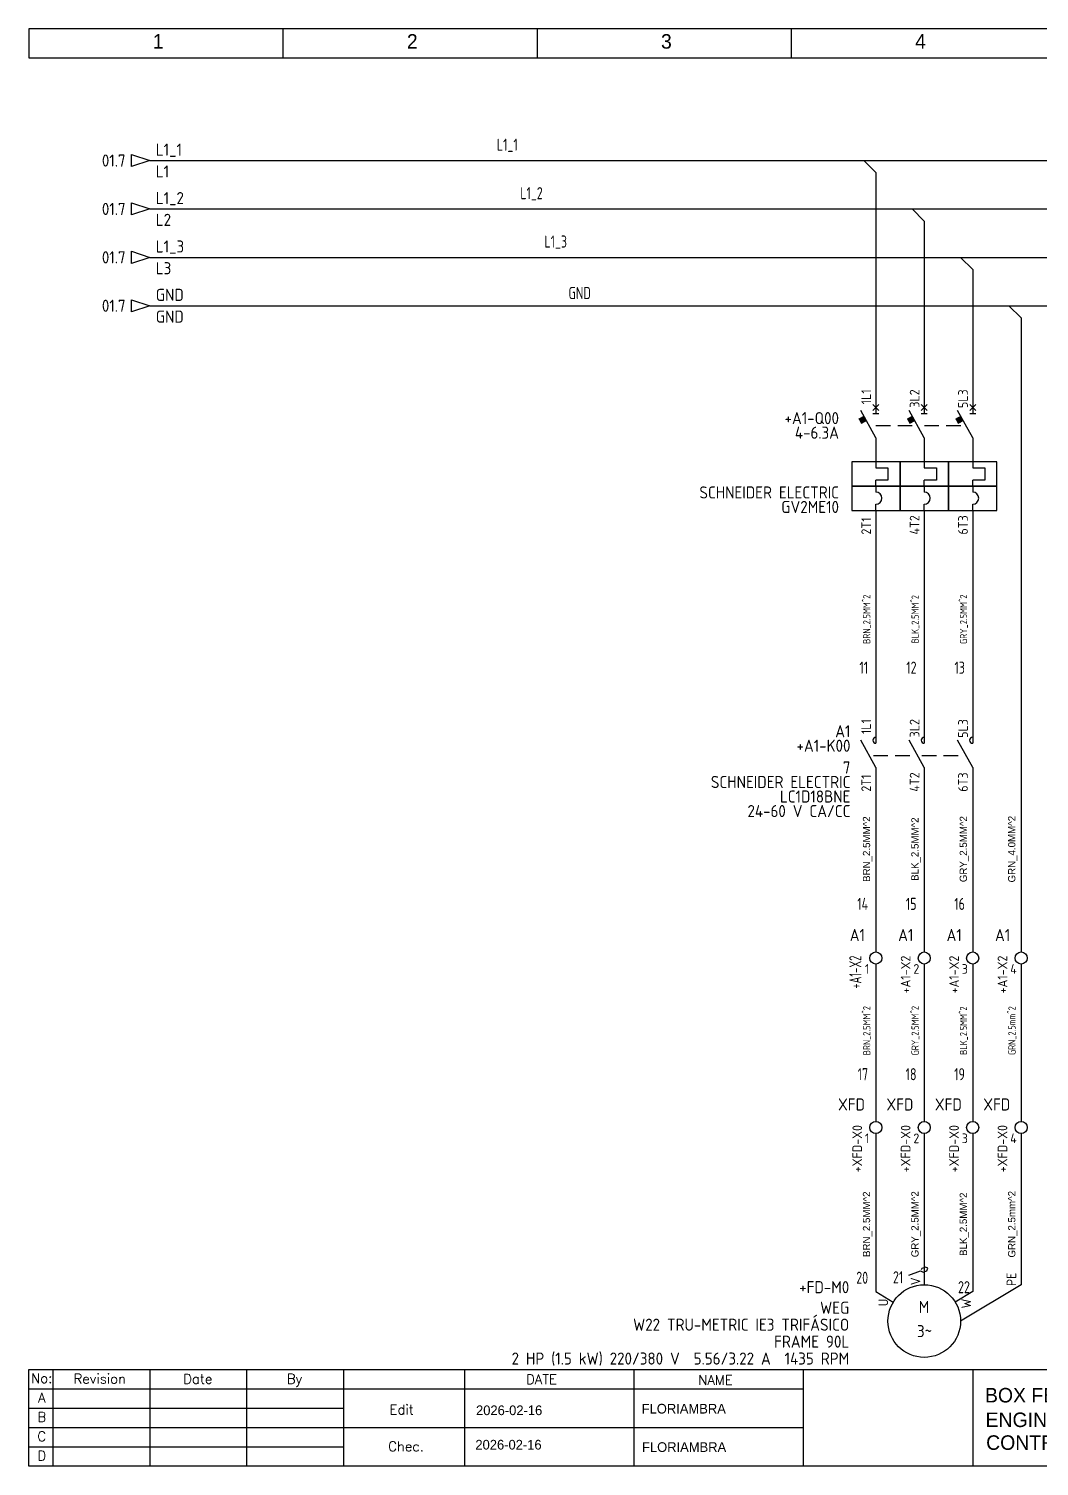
# Model space of a CAD drawing. Extents: x 0 to 420, y 0 to 297.
# Drawn here: x 0 to 208.8, y 0 to 297 of the extents above; entities that cross this region are included whole.
import ezdxf
from ezdxf.enums import TextEntityAlignment as Align

# ---------------------------------------------------------------- set-up
doc = ezdxf.new("R2010")
doc.units = 0
doc.header["$LTSCALE"] = 6
doc.linetypes.add('DASHED', pattern=[0.75, 0.5, -0.25])
for name, color, linetype in [('025', 1, 'Continuous'), ('05', 6, 'Continuous'), ('BLK_2.5mm^2', 7, 'Continuous'), ('BLK_4.0mm^2', 7, 'Continuous'), ('BRN_2.5mm^2', 32, 'Continuous'), ('BRN_4.0mm^2', 42, 'Continuous'), ('DESC', 1, 'Continuous'), ('DESCCHILD', 20, 'Continuous'), ('GRN_2.5mm^2', 3, 'Continuous'), ('GRN_4.0mm^2', 3, 'Continuous'), ('GRY_2.5mm^2', 9, 'Continuous'), ('GRY_4.0mm^2', 9, 'Continuous'), ('LINK', 9, 'DASHED'), ('LOC', 8, 'Continuous'), ('MISC', 2, 'Continuous'), ('SYMS', 7, 'Continuous'), ('TAGS', 51, 'Continuous'), ('TERMS', 4, 'Continuous'), ('WIRENO', 70, 'Continuous'), ('WIREREF_DEST', 61, 'Continuous'), ('XREF', 7, 'Continuous'), ('XREFCHILD', 134, 'Continuous')]:
    doc.layers.add(name, color=color, linetype=linetype)
doc.styles.add('WD', font='romans.shx')
doc.styles.add('WD_IEC', font='ISOCP2.shx', dxfattribs={"width": 0.9, "height": 4})

# ---------------------------------------------------------------- blocks, each defined once
blk = doc.blocks.new('IEC_tblock_a3_floriambra')
at = {"layer": '05'}
for p, q in [((-840, 0), (-840, 20)), ((-840, 0), (-840, 20)), ((-840, 20), (-420, 20)), ((-835, 20), (-835, 0)), ((-815, 20), (-815, 0)), ((-795, 20), (-795, 0)), ((-775, 20), (-775, 0)), ((-750, 20), (-750, 0)), ((-715, 20), (-715, 0)), ((-680, 20), (-680, 0)), ((-645, 20), (-645, 0)), ((-545, 20), (-545, 0)), ((-420, 20), (-445, 20)), ((-445, 20), (-445, 0)), ((-445, 20), (-445, 15)), ((-420, 20), (-420, 0)), ((-840, 16), (-775, 16)), ((-775, 16), (-680, 16)), ((-445, 15), (-420, 15)), ((-840, 12), (-775, 12)), ((-545, 10), (-445, 10)), ((-495, 10), (-495, 0)), ((-445, 10), (-420, 10)), ((-840, 8), (-775, 8)), ((-775, 8), (-680, 8)), ((-840, 4), (-775, 4)), ((-445, 5), (-420, 5)), ((-420, 5), (-432.5, 5)), ((-432.5, 5), (-432.5, 0)), ((-420, 0), (-840, 0))]:
    blk.add_line(p, q, dxfattribs=at)
at = {"flags": 4}
for tag, p, height in [('SCALA', (-432.21, 16.54), 1.5), ('DESCRIPT_PROYECT', (-642.46, 13.18), 3), ('CODIGO_PROYECT', (-542.84, 14.13), 2), ('FECHA_CREA', (-747.6, 10.56), 2), ('AUTHOR', (-713.38, 10.89), 2), ('INSTALACION', (-441.74, 11.01), 2), ('DESCRIPCION_1', (-642.34, 8.1), 3), ('DESCRIPCION_2', (-642.22, 3.39), 3), ('LOCALIZACION', (-441.61, 6.6), 2), ('FECHA_EDIT', (-747.73, 3.45), 2), ('REVISADO', (-713.31, 2.96), 2), ('ARCHIVO', (-542.76, 1.55), 2), ('COMENTARIO', (-492.87, 1.14), 2), ('PAG', (-429.4, 1.2), 2)]:
    blk.add_attdef(tag, p, '', height=height, dxfattribs=at)
at = {"layer": '025', "style": 'WD'}
for s, p in [('No:', (-837.31, 17.19)), ('Revision', (-825.33, 17.07)), ('Date', (-805.08, 17.05)), ('By', (-785.09, 17.06)), ('NAME', (-698.14, 16.82)), ('SCALE', (-439.33, 16.45)), ('A', (-837.31, 13.19)), ('B', (-837.31, 9.19)), ('C', (-837.31, 5.19)), ('D', (-837.31, 1.19))]:
    blk.add_text(s, height=2, dxfattribs=at).set_placement(p, align=Align.CENTER)
for s, p in [('DATE', (-737.24, 16.98)), ('Edit', (-765.46, 10.72)), ('Chec.', (-765.74, 3.12)), ('SHEETS', (-444.15, 1.23))]:
    blk.add_text(s, height=2, dxfattribs=at).set_placement(p)
blk = doc.blocks.new('VMO14')
blk.add_line((20, 7.5), (7.5, 0))
blk.add_circle((0, 0), 7.5)
at = {"style": 'WD_IEC'}
for tag, p in [('INST', (-15.5, 12.75)), ('LOC', (-15.5, 9.25)), ('TAG1', (-15.5, 5.75)), ('DESC1', (-15.5, 1.5)), ('DESC2', (-15.5, -2)), ('DESC3', (-15.5, -5.5)), ('RATING1', (-15.5, -9)), ('RATING2', (-15.5, -12.5)), ('RATING3', (-15.5, -16))]:
    blk.add_attdef(tag, text='', height=2.5, dxfattribs=at).set_placement(p, align=Align.RIGHT)
blk.add_attdef('TERM02', (-0.81, 7.4), '', height=2, rotation=90, dxfattribs=at)
for tag, p in [('TERM04', (19, 10)), ('TERM01', (-7.47, 4.61)), ('TERM03', (9.66, 4.61))]:
    blk.add_attdef(tag, text='', height=2, rotation=90, dxfattribs=at).set_placement(p, align=Align.RIGHT)
at = {"style": 'WD_IEC', "flags": 1}
for tag, p, height in [('MFG', (22.75, 9), 1.5), ('X2TERM02', (0, 7.5), 0.32), ('X2TERM04', (20, 7.5), 0.32), ('CAT', (22.75, 6.5), 1.5), ('X0TERM01', (-6.4, 3.9), 0.32), ('X0TERM03', (6.4, 3.9), 0.32), ('X4LINK', (-7.5, 0), 0.32), ('X1LINK', (7.5, 0), 0.32), ('ASSYCODE', (1, -9), 1), ('FAMILY', (1, -10.5), 1), ('CATDESC', (1, -12), 1)]:
    blk.add_attdef(tag, p, '', height=height, dxfattribs=at)
at = {"style": 'WD_IEC'}
for tag, p in [('M', (-0.06, 1.67)), ('3~', (0.05, -3.33))]:
    blk.add_attdef(tag, text='', height=2.5, dxfattribs=at).set_placement(p, align=Align.CENTER)
at = {"lineweight": 15, "style": 'WD_IEC'}
blk.add_attdef('XREF', text='', height=2.5, dxfattribs=at).set_placement((-15.5, -19.5), align=Align.RIGHT)
blk = doc.blocks.new('HT0_418')
for p, q in [((-2.5, 0), (2.5, 0)), ((0, -2.5), (-2.5, 0))]:
    blk.add_line(p, q)
at = {"style": 'WD_IEC', "flags": 1}
for tag, p in [('X4TERM01', (-2.5, 0)), ('X1TERM01', (2.5, 0)), ('WDWSEQ', (-2.63, -0.91)), ('X8TERM01', (0, -2.5))]:
    blk.add_attdef(tag, p, '', height=0.4, dxfattribs=at)
blk = doc.blocks.new('VCB11Q134')
for p, q in [((0, 7.5), (0, 2.5)), ((0, -2.5), (-3.12, 3.12)), ((-0.62, 3.12), (0.63, 4.37)), ((0.63, 3.12), (-0.62, 4.37)), ((-0.62, 2.5), (0.63, 2.5)), ((0, -2.5), (0, -8.75)), ((0, -7.5), (0, -8.75)), ((0, -8.75), (2.5, -8.75)), ((2.5, -8.75), (2.5, -11.25)), ((0, -12.5), (0, -11.25)), ((2.5, -11.25), (0, -11.25)), ((0, -12.5), (0, -13.75)), ((0, -17.5), (0, -16.25)), ((0, -17.5), (0, -22.5))]:
    blk.add_line(p, q)
for points in [[(-5, -7.5), (-5, -12.5), (5, -12.5), (5, -7.5)], [(-5, -12.5), (-5, -17.5), (5, -17.5), (5, -12.5)]]:
    blk.add_lwpolyline(points, close=True)
blk.add_arc((0, -15), 1.25, 270, 90)
blk.add_solid([(-2.52, 2.03), (-3.61, 1.43), (-1.91, 0.94), (-3.01, 0.33)])
at = {"style": 'WD_IEC'}
for tag, p in [('INST', (-7.62, 6.3)), ('LOC', (-7.62, 3.3)), ('TAG1', (-7.62, 0.3)), ('RATING1', (-7.62, -2.7)), ('DESC1', (-7.62, -15.05)), ('DESC2', (-7.62, -18.05)), ('DESC3', (-7.62, -21.05))]:
    blk.add_attdef(tag, text='', height=2.5, dxfattribs=at).set_placement(p, align=Align.RIGHT)
blk.add_attdef('TERM01', text='', height=2, rotation=90, dxfattribs=at).set_placement((-1, 7.5), align=Align.RIGHT)
at = {"style": 'WD_IEC', "flags": 1}
for tag, p, height in [('X2TERM01', (0, 7.5), 0.32), ('X4LINK', (-2.15, 0), 0.32), ('X1LINK', (0.02, 0), 0.32), ('ASSYCODE', (0.69, -18.77), 1), ('FAMILY', (0.69, -20.27), 1), ('CATDESC', (0.69, -21.77), 1), ('X8TERM02', (0, -22.5), 0.32)]:
    blk.add_attdef(tag, p, '', height=height, dxfattribs=at)
at = {"style": 'WD_IEC', "flags": 9}
for tag, p in [('MFG', (7.81, 5.44)), ('CAT', (7.81, 2.94))]:
    blk.add_attdef(tag, text='', height=1.5, dxfattribs=at).set_placement(p, align=Align.RIGHT)
at = {"lineweight": 15, "style": 'WD_IEC'}
for tag, p in [('XREF', (-7.62, -12.05)), ('WDTAGALT', (-7.62, -24.05))]:
    blk.add_attdef(tag, text='', height=2.5, dxfattribs=at).set_placement(p, align=Align.RIGHT)
at = {"style": 'WD_IEC'}
blk.add_attdef('TERM02', (-1, -22.5), '', height=2, rotation=90, dxfattribs=at)
blk = doc.blocks.new('VCB21Q134')
for p, q in [((0, 7.5), (0, 2.5)), ((0, -2.5), (-3.12, 3.12)), ((-0.62, 3.12), (0.63, 4.37)), ((0.63, 3.12), (-0.62, 4.37)), ((-0.62, 2.5), (0.63, 2.5)), ((0, -2.5), (0, -8.75)), ((0, -7.5), (0, -8.75)), ((0, -8.75), (2.5, -8.75)), ((2.5, -8.75), (2.5, -11.25)), ((0, -12.5), (0, -11.25)), ((2.5, -11.25), (0, -11.25)), ((0, -12.5), (0, -13.75)), ((0, -17.5), (0, -16.25)), ((0, -17.5), (0, -22.5))]:
    blk.add_line(p, q)
for points in [[(-5, -7.5), (-5, -12.5), (5, -12.5), (5, -7.5)], [(-5, -12.5), (-5, -17.5), (5, -17.5), (5, -12.5)]]:
    blk.add_lwpolyline(points, close=True)
blk.add_arc((0, -15), 1.25, 270, 90)
blk.add_solid([(-2.52, 2.03), (-3.61, 1.43), (-1.91, 0.94), (-3.01, 0.33)])
at = {"style": 'WD_IEC'}
for tag, p in [('INST', (-7.62, 6.3)), ('LOC', (-7.62, 3.3)), ('TAG2', (-7.62, 0.3)), ('DESC1', (-7.62, -15.05)), ('DESC2', (-7.62, -18.05)), ('DESC3', (-7.62, -21.05))]:
    blk.add_attdef(tag, text='', height=2.5, dxfattribs=at).set_placement(p, align=Align.RIGHT)
blk.add_attdef('TERM01', text='', height=2, rotation=90, dxfattribs=at).set_placement((-1, 7.5), align=Align.RIGHT)
at = {"style": 'WD_IEC', "flags": 1}
for tag, p, height in [('X2TERM01', (0, 7.5), 0.32), ('X4LINK', (-2.15, 0), 0.32), ('X1LINK', (0.02, 0), 0.32), ('CONTACT', (-5.49, -7.21), 1), ('ASSYCODE', (0.69, -18.77), 1), ('FAMILY', (0.69, -20.27), 1), ('CATDESC', (0.69, -21.77), 1), ('X8TERM02', (0, -22.5), 0.32)]:
    blk.add_attdef(tag, p, '', height=height, dxfattribs=at)
blk.add_attdef('RATING1', text='', height=2.5, dxfattribs=at).set_placement((-7.62, -2.7), align=Align.RIGHT)
at = {"lineweight": 15, "style": 'WD_IEC'}
for tag, p in [('XREF', (-7.62, -12.05)), ('WDTAGALT', (-7.62, -24.05))]:
    blk.add_attdef(tag, text='', height=2.5, dxfattribs=at).set_placement(p, align=Align.RIGHT)
at = {"style": 'WD_IEC'}
blk.add_attdef('TERM02', (-1, -22.5), '', height=2, rotation=90, dxfattribs=at)
blk = doc.blocks.new('VMS21P')
for p, q in [((0, 7.5), (0, 2.5)), ((0, -2.5), (-3.12, 3.12)), ((0, -2.5), (0, -7.5))]:
    blk.add_line(p, q)
blk.add_arc((0, 3.12), 0.625, 90, 270)
at = {"style": 'WD_IEC'}
for tag, p in [('INST', (-5.25, 6.75)), ('LOC', (-5.25, 3.75)), ('TAG2', (-5.25, 0.75)), ('XREF', (-5.25, -3.75)), ('DESC1', (-5.25, -6.75)), ('DESC2', (-5.25, -9.75)), ('DESC3', (-5.25, -12.75))]:
    blk.add_attdef(tag, text='', height=2.5, dxfattribs=at).set_placement(p, align=Align.RIGHT)
blk.add_attdef('TERM01', text='', height=2, rotation=90, dxfattribs=at).set_placement((-1, 7.5), align=Align.RIGHT)
at = {"style": 'WD_IEC', "flags": 1}
for tag, p, height in [('X2TERM01', (0, 7.5), 0.32), ('X4LINK', (-2.91, 0), 0.32), ('X1LINK', (-0.5, 0), 0.32), ('CONTACT', (4, -3.5), 1), ('FAMILY', (4, -5), 1), ('X8TERM02', (0, -7.5), 0.32)]:
    blk.add_attdef(tag, p, '', height=height, dxfattribs=at)
at = {"style": 'WD_IEC'}
blk.add_attdef('TERM02', (-1, -7.5), '', height=2, rotation=90, dxfattribs=at)
blk = doc.blocks.new('VT1002')
blk.add_circle((0, 0), 1.25)
at = {"style": 'WD_IEC'}
for tag, p in [('INST', (-2.25, 6.5)), ('LOC', (-2.25, 3.5)), ('DESC1', (-2.25, -6.25)), ('DESC2', (-2.25, -9.25)), ('DESC3', (-2.25, -12.25))]:
    blk.add_attdef(tag, text='', height=2.5, dxfattribs=at).set_placement(p, align=Align.RIGHT)
at = {"style": 'WD_IEC', "flags": 1}
for tag, p, height in [('ASSYCODE', (2.75, 10.75), 1), ('CATDESC', (2.75, 9.25), 1), ('MFG', (2.75, 7.25), 1.5), ('CAT', (2.75, 4.75), 1.5), ('X4PIN01', (-1.25, 1), 0.25), ('X4TERM01', (-1.25, 0), 0.25), ('X4TERMDESC01', (-1.25, 0.5), 0.4), ('STRIPSEQ', (0, 0), 0.025), ('X2PIN01', (0, 2.25), 0.25), ('X2TERM01', (0, 1.25), 0.25), ('X8PIN01', (0, -0.25), 0.25), ('X2TERMDESC01', (0, 1.75), 0.4), ('X1PIN01', (1.25, 1), 0.25), ('X1TERM01', (1.25, 0), 0.25), ('X1TERMDESC01', (1.25, 0.5), 0.4), ('LINKTERM', (0, -0.04), 0.025), ('X8TERM01', (0, -1.25), 0.25), ('X8TERMDESC01', (0, -0.75), 0.4)]:
    blk.add_attdef(tag, p, '', height=height, dxfattribs=at)
at = {"style": 'WD_IEC', "flags": 8}
for tag, height, p in [('TAGSTRIP', 2.5, (-2.25, 0.5)), ('TERM01', 2, (-2.25, -3.25))]:
    blk.add_attdef(tag, text='', height=height, dxfattribs=at).set_placement(p, align=Align.RIGHT)
blk = doc.blocks.new('WD_WNV')
at = {"linetype": 'Continuous', "style": 'WD_IEC', "width": 0.8}
blk.add_attdef('WIRENO', text='', height=2.5, dxfattribs=at).set_placement((-1.6, 0), align=Align.MIDDLE_RIGHT)
at = {"style": 'WD_IEC', "flags": 1}
for tag, p in [('W08USER', (-1, 0.375)), ('W04USER', (-1, 0.875)), ('W05USER', (-1, 0.75)), ('W09USER', (-1, 0.25)), ('W03USER', (-1, 1)), ('W06USER', (-1, 0.625)), ('W07USER', (-1, 0.5)), ('W02USER', (-1, 1.125)), ('W01USER', (-1, 1.25)), ('W10USER', (-1, 0.125))]:
    blk.add_attdef(tag, text='', height=0.08, dxfattribs=at).set_placement(p, align=Align.CENTER)
blk = doc.blocks.new('HA1D3')
blk.add_lwpolyline([(0, 0), (-3.75, -1.25), (-3.75, 1.25)], close=True)
at = {"style": 'WD_IEC'}
for tag, p, height, flags in [('WIRENO', (1.25, 1), 2.5, 8), ('X1TERM01', (0, 0), 0.32, 1)]:
    blk.add_attdef(tag, p, '', height=height, dxfattribs=dict(at, flags=flags))
blk.add_attdef('XREF', text='', height=2.5, dxfattribs=at).set_placement((-5, 0), align=Align.MIDDLE_RIGHT)
at = {"style": 'WD_IEC', "flags": 1}
blk.add_attdef('SIGCODE', text='', height=1, dxfattribs=at).set_placement((-2.5, 1.8), align=Align.RIGHT)
at = {"style": 'WD_IEC'}
blk.add_attdef('DESC1', text='', height=2.5, dxfattribs=at).set_placement((1.25, -1), align=Align.TOP_LEFT)
blk = doc.blocks.new('WD_WNH')
at = {"linetype": 'Continuous', "style": 'WD_IEC', "width": 0.8}
blk.add_attdef('WIRENO', text='', height=2.5, dxfattribs=at).set_placement((0, 0.75), align=Align.CENTER)
at = {"style": 'WD_IEC', "flags": 1}
for tag, p in [('W08USER', (0, 0.375)), ('W04USER', (0, 0.875)), ('W05USER', (0, 0.75)), ('W09USER', (0, 0.25)), ('W03USER', (0, 1)), ('W06USER', (0, 0.625)), ('W07USER', (0, 0.5)), ('W02USER', (0, 1.125)), ('W01USER', (0, 1.25)), ('W10USER', (0, 0.125))]:
    blk.add_attdef(tag, text='', height=0.08, dxfattribs=at).set_placement(p, align=Align.CENTER)

msp = doc.modelspace()

# ---------------------------------------------------------------- linework, layer by layer
at = {"layer": '05'}
for p, q in [((0, 297), (0, 291)), ((420, 297), (0, 297)), ((52.5, 297), (52.5, 291)), ((105, 297), (105, 291)), ((157.5, 297), (157.5, 291)), ((0, 291), (420, 291))]:
    msp.add_line(p, q, dxfattribs=at)
at = {"layer": 'BLK_2.5mm^2'}
for p, q in [((185, 192.5), (185, 154.37)), ((185, 139.37), (185, 106.25)), ((195, 103.75), (195, 71.25)), ((195, 68.75), (195, 36.1)), ((195, 36.1), (191.4, 33.9))]:
    msp.add_line(p, q, dxfattribs=at)
at = {"layer": 'BLK_4.0mm^2'}
for p, q in [((25, 259.77), (182.5, 259.77)), ((187.5, 259.77), (395, 259.77)), ((185, 257.27), (185, 222.5))]:
    msp.add_line(p, q, dxfattribs=at)
at = {"layer": 'BRN_2.5mm^2'}
for p, q in [((175, 139.37), (175, 106.25)), ((175, 103.75), (175, 71.25)), ((175, 68.75), (175, 36.1)), ((175, 36.1), (178.6, 33.9))]:
    msp.add_line(p, q, dxfattribs=at)
at = {"layer": 'BRN_4.0mm^2'}
for p, q in [((25, 269.77), (172.5, 269.77)), ((177.5, 269.77), (395, 269.77)), ((175, 267.27), (175, 222.5)), ((175, 192.5), (175, 154.37))]:
    msp.add_line(p, q, dxfattribs=at)
at = {"layer": 'GRN_2.5mm^2'}
for p, q in [((205, 103.75), (205, 71.25)), ((205, 68.75), (205, 37.5))]:
    msp.add_line(p, q, dxfattribs=at)
at = {"layer": 'GRN_4.0mm^2'}
for p, q in [((25, 239.77), (202.5, 239.77)), ((207.5, 239.77), (395, 239.77)), ((205, 237.27), (205, 106.25))]:
    msp.add_line(p, q, dxfattribs=at)
at = {"layer": 'GRY_2.5mm^2'}
for p, q in [((195, 192.5), (195, 154.37)), ((195, 139.37), (195, 106.25)), ((185, 103.75), (185, 71.25)), ((185, 68.75), (185, 37.5))]:
    msp.add_line(p, q, dxfattribs=at)
at = {"layer": 'GRY_4.0mm^2'}
for p, q in [((25, 249.77), (192.5, 249.77)), ((197.5, 249.77), (395, 249.77)), ((195, 247.27), (195, 222.5))]:
    msp.add_line(p, q, dxfattribs=at)
at = {"layer": 'LINK'}
for points in [[(175.02, 215), (182.85, 215)], [(185.02, 215), (192.85, 215)], [(174.5, 146.87), (182.09, 146.87)], [(184.5, 146.87), (192.09, 146.87)]]:
    msp.add_lwpolyline(points, dxfattribs=at)
at = {"layer": 'WIRENO'}
msp.add_lwpolyline([(181.84, 39.47), (184.25, 40.35), (184.76, 40.12), (185.51, 40.39), (185.75, 40.9), (185.24, 41.13), (184.49, 40.86), (184.37, 40.61)], dxfattribs=at)

# ---------------------------------------------------------------- block references
ref = msp.add_blockref('IEC_tblock_a3_floriambra', (840, 0))
ref.add_attrib('FECHA_EDIT', '2026-02-16', (92.27, 3.45), dxfattribs={"height": 2})
ref.add_attrib('FECHA_CREA', '2026-02-16', (92.4, 10.56), dxfattribs={"height": 2})
ref.add_attrib('REVISADO', 'FLORIAMBRA', (126.69, 2.96), dxfattribs={"height": 2})
ref.add_attrib('AUTHOR', 'FLORIAMBRA', (126.62, 10.89), dxfattribs={"height": 2})
ref.add_attrib('DESCRIPCION_2', 'CONTROL CONNECTION', (197.78, 3.39), dxfattribs={"height": 3})
ref.add_attrib('DESCRIPCION_1', 'ENGINE CONNECTION', (197.66, 8.1), dxfattribs={"height": 3})
ref.add_attrib('DESCRIPT_PROYECT', 'BOX FEEDER', (197.54, 13.18), dxfattribs={"height": 3})
ref.add_attrib('CODIGO_PROYECT', 'FA001', (297.16, 14.13), dxfattribs={"height": 2})
ref.add_attrib('ARCHIVO', '02-BOX FEEDER', (297.24, 1.55), dxfattribs={"height": 2})
ref.add_attrib('COMENTARIO', '----', (347.13, 1.14), dxfattribs={"height": 2})
ref.add_attrib('PAG', '02', (410.6, 1.2), dxfattribs={"height": 2})
ref.add_attrib('SCALA', '1:1', (407.79, 16.54), dxfattribs={"height": 1.5})
at = {"layer": 'BLK_4.0mm^2'}
msp.add_blockref('HT0_418', (185, 259.77), dxfattribs=at)
at = {"layer": 'BRN_4.0mm^2'}
msp.add_blockref('HT0_418', (175, 269.77), dxfattribs=at)
at = {"layer": 'GRN_4.0mm^2'}
msp.add_blockref('HT0_418', (205, 239.77), dxfattribs=at)
at = {"layer": 'GRY_4.0mm^2'}
msp.add_blockref('HT0_418', (195, 249.77), dxfattribs=at)
at = {"layer": 'SYMS'}
ref = msp.add_blockref('HA1D3', (25, 269.77), dxfattribs=at)
ref.add_attrib('XREF', '01.7', dxfattribs={"layer": 'XREF', "height": 2.5, "style": 'WD_IEC'}).set_placement((20, 269.77), align=Align.MIDDLE_RIGHT)
ref.add_attrib('DESC1', 'L1', dxfattribs={"layer": 'DESC', "height": 2.5, "style": 'WD_IEC'}).set_placement((26.25, 268.77), align=Align.TOP_LEFT)
ref.add_attrib('WIRENO', 'L1_1', (26.25, 270.77), dxfattribs={"layer": 'WIREREF_DEST', "height": 2.5, "style": 'WD_IEC', "flags": 8})
ref = msp.add_blockref('HA1D3', (25, 259.77), dxfattribs=at)
ref.add_attrib('XREF', '01.7', dxfattribs={"layer": 'XREF', "height": 2.5, "style": 'WD_IEC'}).set_placement((20, 259.77), align=Align.MIDDLE_RIGHT)
ref.add_attrib('DESC1', 'L2', dxfattribs={"layer": 'DESC', "height": 2.5, "style": 'WD_IEC'}).set_placement((26.25, 258.77), align=Align.TOP_LEFT)
ref.add_attrib('WIRENO', 'L1_2', (26.25, 260.77), dxfattribs={"layer": 'WIREREF_DEST', "height": 2.5, "style": 'WD_IEC', "flags": 8})
ref = msp.add_blockref('HA1D3', (25, 249.77), dxfattribs=at)
ref.add_attrib('XREF', '01.7', dxfattribs={"layer": 'XREF', "height": 2.5, "style": 'WD_IEC'}).set_placement((20, 249.77), align=Align.MIDDLE_RIGHT)
ref.add_attrib('DESC1', 'L3', dxfattribs={"layer": 'DESC', "height": 2.5, "style": 'WD_IEC'}).set_placement((26.25, 248.77), align=Align.TOP_LEFT)
ref.add_attrib('WIRENO', 'L1_3', (26.25, 250.77), dxfattribs={"layer": 'WIREREF_DEST', "height": 2.5, "style": 'WD_IEC', "flags": 8})
ref = msp.add_blockref('HA1D3', (25, 239.77), dxfattribs=at)
ref.add_attrib('XREF', '01.7', dxfattribs={"layer": 'XREF', "height": 2.5, "style": 'WD_IEC'}).set_placement((20, 239.77), align=Align.MIDDLE_RIGHT)
ref.add_attrib('DESC1', 'GND', dxfattribs={"layer": 'DESC', "height": 2.5, "style": 'WD_IEC'}).set_placement((26.25, 238.77), align=Align.TOP_LEFT)
ref.add_attrib('WIRENO', 'GND', (26.25, 240.77), dxfattribs={"layer": 'WIREREF_DEST', "height": 2.5, "style": 'WD_IEC', "flags": 8})
ref = msp.add_blockref('VCB11Q134', (175, 215), dxfattribs=at)
ref.add_attrib('RATING1', '4-6.3A', dxfattribs={"layer": 'MISC', "height": 2.5, "style": 'WD_IEC'}).set_placement((167.38, 212.3), align=Align.RIGHT)
ref.add_attrib('TAG1', '+A1-Q00', dxfattribs={"layer": 'TAGS', "height": 2.5, "style": 'WD_IEC'}).set_placement((167.38, 215.3), align=Align.RIGHT)
ref.add_attrib('DESC1', 'SCHNEIDER ELECTRIC', dxfattribs={"layer": 'DESC', "height": 2.5, "style": 'WD_IEC'}).set_placement((167.38, 199.95), align=Align.RIGHT)
ref.add_attrib('DESC2', 'GV2ME10', dxfattribs={"layer": 'DESC', "height": 2.5, "style": 'WD_IEC'}).set_placement((167.38, 196.95), align=Align.RIGHT)
ref.add_attrib('TERM01', '1L1', dxfattribs={"layer": 'TERMS', "height": 2, "rotation": 90, "style": 'WD_IEC'}).set_placement((174, 222.5), align=Align.RIGHT)
ref.add_attrib('TERM02', '2T1', (174, 192.5), dxfattribs={"layer": 'TERMS', "height": 2, "rotation": 90, "style": 'WD_IEC'})
ref = msp.add_blockref('VCB21Q134', (185, 215), dxfattribs=at)
ref.add_attrib('TERM01', '3L2', dxfattribs={"layer": 'TERMS', "height": 2, "rotation": 90, "style": 'WD_IEC'}).set_placement((184, 222.5), align=Align.RIGHT)
ref.add_attrib('TERM02', '4T2', (184, 192.5), dxfattribs={"layer": 'TERMS', "height": 2, "rotation": 90, "style": 'WD_IEC'})
ref = msp.add_blockref('VCB21Q134', (195, 215), dxfattribs=at)
ref.add_attrib('TERM01', '5L3', dxfattribs={"layer": 'TERMS', "height": 2, "rotation": 90, "style": 'WD_IEC'}).set_placement((194, 222.5), align=Align.RIGHT)
ref.add_attrib('TERM02', '6T3', (194, 192.5), dxfattribs={"layer": 'TERMS', "height": 2, "rotation": 90, "style": 'WD_IEC'})
ref = msp.add_blockref('VMS21P', (175, 146.87), dxfattribs=at)
ref.add_attrib('TERM02', '2T1', (174, 139.37), dxfattribs={"layer": 'TERMS', "height": 2, "rotation": 90, "style": 'WD_IEC'})
ref.add_attrib('TERM01', '1L1', dxfattribs={"layer": 'TERMS', "height": 2, "rotation": 90, "style": 'WD_IEC'}).set_placement((174, 154.37), align=Align.RIGHT)
ref.add_attrib('XREF', '7', dxfattribs={"layer": 'XREFCHILD', "height": 2.5, "style": 'WD_IEC'}).set_placement((169.75, 143.12), align=Align.RIGHT)
ref.add_attrib('DESC3', ' 24-60 V CA/CC', dxfattribs={"layer": 'DESCCHILD', "height": 2.5, "style": 'WD_IEC'}).set_placement((169.75, 134.12), align=Align.RIGHT)
ref.add_attrib('DESC2', 'LC1D18BNE', dxfattribs={"layer": 'DESCCHILD', "height": 2.5, "style": 'WD_IEC'}).set_placement((169.75, 137.12), align=Align.RIGHT)
ref.add_attrib('DESC1', 'SCHNEIDER ELECTRIC', dxfattribs={"layer": 'DESCCHILD', "height": 2.5, "style": 'WD_IEC'}).set_placement((169.75, 140.12), align=Align.RIGHT)
ref.add_attrib('LOC', 'A1', dxfattribs={"layer": 'LOC', "height": 2.5, "style": 'WD_IEC'}).set_placement((169.75, 150.62), align=Align.RIGHT)
ref.add_attrib('TAG2', '+A1-K00', dxfattribs={"layer": 'TAGS', "height": 2.5, "style": 'WD_IEC'}).set_placement((169.75, 147.62), align=Align.RIGHT)
ref = msp.add_blockref('VMS21P', (185, 146.87), dxfattribs=at)
ref.add_attrib('TERM02', '4T2', (184, 139.37), dxfattribs={"layer": 'TERMS', "height": 2, "rotation": 90, "style": 'WD_IEC'})
ref.add_attrib('TERM01', '3L2', dxfattribs={"layer": 'TERMS', "height": 2, "rotation": 90, "style": 'WD_IEC'}).set_placement((184, 154.37), align=Align.RIGHT)
ref = msp.add_blockref('VMS21P', (195, 146.87), dxfattribs=at)
ref.add_attrib('TERM02', '6T3', (194, 139.37), dxfattribs={"layer": 'TERMS', "height": 2, "rotation": 90, "style": 'WD_IEC'})
ref.add_attrib('TERM01', '5L3', dxfattribs={"layer": 'TERMS', "height": 2, "rotation": 90, "style": 'WD_IEC'}).set_placement((194, 154.37), align=Align.RIGHT)
ref = msp.add_blockref('VT1002', (175, 105), dxfattribs=at)
ref.add_attrib('TERM01', '1', (172.75, 101.75), dxfattribs={"layer": 'TERMS', "height": 2, "style": 'WD_IEC', "flags": 8})
ref.add_attrib('LOC', 'A1', dxfattribs={"layer": 'LOC', "height": 2.5, "style": 'WD_IEC'}).set_placement((172.75, 108.5), align=Align.RIGHT)
ref.add_attrib('TAGSTRIP', '+A1-X2', dxfattribs={"layer": 'TAGS', "height": 2.5, "rotation": 90, "style": 'WD_IEC', "width": 0.7, "flags": 8}).set_placement((172.75, 105.5), align=Align.BOTTOM_RIGHT)
ref = msp.add_blockref('VT1002', (185, 105), dxfattribs=at)
ref.add_attrib('TERM01', '2', (182.75, 101.75), dxfattribs={"layer": 'TERMS', "height": 2, "style": 'WD_IEC', "flags": 8})
ref.add_attrib('LOC', 'A1', dxfattribs={"layer": 'LOC', "height": 2.5, "style": 'WD_IEC'}).set_placement((182.75, 108.5), align=Align.RIGHT)
ref.add_attrib('TAGSTRIP', '+A1-X2', dxfattribs={"layer": 'TAGS', "height": 2, "rotation": 90, "style": 'WD_IEC', "flags": 8}).set_placement((182.75, 105.5), align=Align.BOTTOM_RIGHT)
ref = msp.add_blockref('VT1002', (195, 105), dxfattribs=at)
ref.add_attrib('TERM01', '3', (192.75, 101.75), dxfattribs={"layer": 'TERMS', "height": 2, "style": 'WD_IEC', "flags": 8})
ref.add_attrib('LOC', 'A1', dxfattribs={"layer": 'LOC', "height": 2.5, "style": 'WD_IEC'}).set_placement((192.75, 108.5), align=Align.RIGHT)
ref.add_attrib('TAGSTRIP', '+A1-X2', dxfattribs={"layer": 'TAGS', "height": 2, "rotation": 90, "style": 'WD_IEC', "flags": 8}).set_placement((192.75, 105.5), align=Align.BOTTOM_RIGHT)
ref = msp.add_blockref('VT1002', (205, 105), dxfattribs=at)
ref.add_attrib('TERM01', '4', (202.75, 101.75), dxfattribs={"layer": 'TERMS', "height": 2, "style": 'WD_IEC', "flags": 8})
ref.add_attrib('LOC', 'A1', dxfattribs={"layer": 'LOC', "height": 2.5, "style": 'WD_IEC'}).set_placement((202.75, 108.5), align=Align.RIGHT)
ref.add_attrib('TAGSTRIP', '+A1-X2', dxfattribs={"layer": 'TAGS', "height": 2, "rotation": 90, "style": 'WD_IEC', "flags": 8}).set_placement((202.75, 105.5), align=Align.BOTTOM_RIGHT)
ref = msp.add_blockref('VT1002', (175, 70), dxfattribs=at)
ref.add_attrib('TERM01', '1', (172.75, 66.75), dxfattribs={"layer": 'TERMS', "height": 2, "style": 'WD_IEC', "flags": 8})
ref.add_attrib('LOC', 'XFD', dxfattribs={"layer": 'LOC', "height": 2.5, "style": 'WD_IEC'}).set_placement((172.75, 73.5), align=Align.RIGHT)
ref.add_attrib('TAGSTRIP', '+XFD-X0', dxfattribs={"layer": 'TAGS', "height": 2, "rotation": 90, "style": 'WD_IEC', "flags": 8}).set_placement((172.75, 70.5), align=Align.BOTTOM_RIGHT)
ref = msp.add_blockref('VT1002', (185, 70), dxfattribs=at)
ref.add_attrib('TERM01', '2', (182.75, 66.75), dxfattribs={"layer": 'TERMS', "height": 2, "style": 'WD_IEC', "flags": 8})
ref.add_attrib('LOC', 'XFD', dxfattribs={"layer": 'LOC', "height": 2.5, "style": 'WD_IEC'}).set_placement((182.75, 73.5), align=Align.RIGHT)
ref.add_attrib('TAGSTRIP', '+XFD-X0', dxfattribs={"layer": 'TAGS', "height": 2, "rotation": 90, "style": 'WD_IEC', "flags": 8}).set_placement((182.75, 70.5), align=Align.BOTTOM_RIGHT)
ref = msp.add_blockref('VT1002', (195, 70), dxfattribs=at)
ref.add_attrib('TERM01', '3', (192.75, 66.75), dxfattribs={"layer": 'TERMS', "height": 2, "style": 'WD_IEC', "flags": 8})
ref.add_attrib('LOC', 'XFD', dxfattribs={"layer": 'LOC', "height": 2.5, "style": 'WD_IEC'}).set_placement((192.75, 73.5), align=Align.RIGHT)
ref.add_attrib('TAGSTRIP', '+XFD-X0', dxfattribs={"layer": 'TAGS', "height": 2, "rotation": 90, "style": 'WD_IEC', "flags": 8}).set_placement((192.75, 70.5), align=Align.BOTTOM_RIGHT)
ref = msp.add_blockref('VT1002', (205, 70), dxfattribs=at)
ref.add_attrib('TERM01', '4', (202.75, 66.75), dxfattribs={"layer": 'TERMS', "height": 2, "style": 'WD_IEC', "flags": 8})
ref.add_attrib('LOC', 'XFD', dxfattribs={"layer": 'LOC', "height": 2.5, "style": 'WD_IEC'}).set_placement((202.75, 73.5), align=Align.RIGHT)
ref.add_attrib('TAGSTRIP', '+XFD-X0', dxfattribs={"layer": 'TAGS', "height": 2, "rotation": 90, "style": 'WD_IEC', "flags": 8}).set_placement((202.75, 70.5), align=Align.BOTTOM_RIGHT)
ref = msp.add_blockref('VMO14', (185, 30), dxfattribs=at)
ref.add_attrib('M', 'M', dxfattribs={"layer": 'MISC', "height": 2.5, "style": 'WD_IEC'}).set_placement((184.94, 31.67), align=Align.CENTER)
ref.add_attrib('3~', '3~', dxfattribs={"layer": 'MISC', "height": 2.5, "style": 'WD_IEC'}).set_placement((185.05, 26.67), align=Align.CENTER)
ref.add_attrib('DESC3', 'FRAME 90L', dxfattribs={"layer": 'DESC', "height": 2.5, "style": 'WD_IEC'}).set_placement((169.5, 24.5), align=Align.RIGHT)
ref.add_attrib('DESC2', 'W22 TRU-METRIC IE3 TRIFÁSICO', dxfattribs={"layer": 'DESC', "height": 2.5, "style": 'WD_IEC'}).set_placement((169.5, 28), align=Align.RIGHT)
ref.add_attrib('DESC1', 'WEG', dxfattribs={"layer": 'DESC', "height": 2.5, "style": 'WD_IEC'}).set_placement((169.5, 31.5), align=Align.RIGHT)
ref.add_attrib('RATING1', '2 HP (1.5 kW) 220/380 V  5.56/3.22 A  1435 RPM', dxfattribs={"layer": 'MISC', "height": 2.5, "style": 'WD_IEC'}).set_placement((169.5, 21), align=Align.RIGHT)
ref.add_attrib('TERM04', 'PE', dxfattribs={"layer": 'TERMS', "height": 2, "rotation": 90, "style": 'WD_IEC'}).set_placement((204, 40), align=Align.RIGHT)
ref.add_attrib('TERM03', 'W', dxfattribs={"layer": 'TERMS', "height": 2, "rotation": 90, "style": 'WD_IEC'}).set_placement((194.66, 34.61), align=Align.RIGHT)
ref.add_attrib('TERM02', 'V', (184.19, 37.4), dxfattribs={"layer": 'TERMS', "height": 2, "rotation": 90, "style": 'WD_IEC'})
ref.add_attrib('TERM01', 'U', dxfattribs={"layer": 'TERMS', "height": 2, "rotation": 90, "style": 'WD_IEC'}).set_placement((177.53, 34.61), align=Align.RIGHT)
ref.add_attrib('TAG1', '+FD-M0', dxfattribs={"layer": 'TAGS', "height": 2.5, "style": 'WD_IEC'}).set_placement((169.5, 35.75), align=Align.RIGHT)
at = {"layer": 'WIRENO'}
ref = msp.add_blockref('WD_WNH', (98.75, 269.77), dxfattribs=at)
ref.add_attrib('WIRENO', 'L1_1', dxfattribs={"linetype": 'Continuous', "height": 2.5, "style": 'WD_IEC', "width": 0.8}).set_placement((98.86, 271.78), align=Align.CENTER)
ref = msp.add_blockref('WD_WNH', (103.75, 259.77), dxfattribs=at)
ref.add_attrib('WIRENO', 'L1_2', dxfattribs={"linetype": 'Continuous', "height": 2.5, "style": 'WD_IEC', "width": 0.8}).set_placement((103.86, 261.78), align=Align.CENTER)
ref = msp.add_blockref('WD_WNH', (108.75, 249.77), dxfattribs=at)
ref.add_attrib('WIRENO', 'L1_3', dxfattribs={"linetype": 'Continuous', "height": 2.5, "style": 'WD_IEC', "width": 0.8}).set_placement((108.86, 251.78), align=Align.CENTER)
ref = msp.add_blockref('WD_WNH', (113.75, 239.77), dxfattribs=at)
ref.add_attrib('WIRENO', 'GND', dxfattribs={"linetype": 'Continuous', "height": 2.5, "style": 'WD_IEC', "width": 0.8}).set_placement((113.81, 241.15), align=Align.CENTER)
ref = msp.add_blockref('WD_WNV', (175, 165), dxfattribs=at)
ref.add_attrib('WIRENO', '11', dxfattribs={"linetype": 'Continuous', "height": 2.5, "style": 'WD_IEC', "width": 0.8}).set_placement((173.4, 165), align=Align.MIDDLE_RIGHT)
ref = msp.add_blockref('WD_WNV', (185, 165), dxfattribs=at)
ref.add_attrib('WIRENO', '12', dxfattribs={"linetype": 'Continuous', "height": 2.5, "style": 'WD_IEC', "width": 0.8}).set_placement((183.4, 165), align=Align.MIDDLE_RIGHT)
ref = msp.add_blockref('WD_WNV', (195, 165), dxfattribs=at)
ref.add_attrib('WIRENO', '13', dxfattribs={"linetype": 'Continuous', "height": 2.5, "style": 'WD_IEC', "width": 0.8}).set_placement((193.4, 165), align=Align.MIDDLE_RIGHT)
ref = msp.add_blockref('WD_WNV', (175, 116.19), dxfattribs=at)
ref.add_attrib('WIRENO', '14', dxfattribs={"linetype": 'Continuous', "height": 2.5, "style": 'WD_IEC', "width": 0.8}).set_placement((173.4, 116.19), align=Align.MIDDLE_RIGHT)
ref = msp.add_blockref('WD_WNV', (185, 116.19), dxfattribs=at)
ref.add_attrib('WIRENO', '15', dxfattribs={"linetype": 'Continuous', "height": 2.5, "style": 'WD_IEC', "width": 0.8}).set_placement((183.4, 116.19), align=Align.MIDDLE_RIGHT)
ref = msp.add_blockref('WD_WNV', (195, 116.19), dxfattribs=at)
ref.add_attrib('WIRENO', '16', dxfattribs={"linetype": 'Continuous', "height": 2.5, "style": 'WD_IEC', "width": 0.8}).set_placement((193.4, 116.19), align=Align.MIDDLE_RIGHT)
ref = msp.add_blockref('WD_WNV', (175, 81), dxfattribs=at)
ref.add_attrib('WIRENO', '17', dxfattribs={"linetype": 'Continuous', "height": 2.5, "style": 'WD_IEC', "width": 0.8}).set_placement((173.4, 81), align=Align.MIDDLE_RIGHT)
ref = msp.add_blockref('WD_WNV', (185, 81), dxfattribs=at)
ref.add_attrib('WIRENO', '18', dxfattribs={"linetype": 'Continuous', "height": 2.5, "style": 'WD_IEC', "width": 0.8}).set_placement((183.4, 81), align=Align.MIDDLE_RIGHT)
ref = msp.add_blockref('WD_WNV', (195, 81), dxfattribs=at)
ref.add_attrib('WIRENO', '19', dxfattribs={"linetype": 'Continuous', "height": 2.5, "style": 'WD_IEC', "width": 0.8}).set_placement((193.4, 81), align=Align.MIDDLE_RIGHT)
ref = msp.add_blockref('WD_WNV', (175, 38.95), dxfattribs=at)
ref.add_attrib('WIRENO', '20', dxfattribs={"linetype": 'Continuous', "height": 2.5, "style": 'WD_IEC', "width": 0.8}).set_placement((173.4, 38.95), align=Align.MIDDLE_RIGHT)
ref = msp.add_blockref('WD_WNV', (185, 40.62), dxfattribs=at)
ref.add_attrib('WIRENO', '21', dxfattribs={"linetype": 'Continuous', "height": 2.5, "style": 'WD_IEC', "width": 0.8}).set_placement((180.65, 39.04), align=Align.MIDDLE_RIGHT)
ref = msp.add_blockref('WD_WNH', (193.2, 35), dxfattribs=at)
ref.add_attrib('WIRENO', '22', dxfattribs={"linetype": 'Continuous', "height": 2.5, "style": 'WD_IEC', "width": 0.8}).set_placement((193.2, 35.75), align=Align.CENTER)

# ---------------------------------------------------------------- texts
at = {"layer": '05', "char_height": 3, "attachment_point": 1}
for s, insert in [('1', (25.61, 295.89)), ('2', (78.11, 295.89)), ('3', (130.61, 295.89)), ('4', (183.11, 295.89))]:
    msp.add_mtext_dynamic_manual_height_columns(s, width=14.5619, gutter_width=12.5, heights=[0], dxfattribs=dict(at, insert=insert))
at = {"layer": 'MISC', "char_height": 1.5, "attachment_point": 8, "rotation": 90, "style": 'WD_IEC'}
for s, insert in [('BRN_2.5MM^ 2', (174, 175)), ('BLK_2.5MM^ 2', (184, 175)), ('GRY_2.5MM^ 2', (194, 175)), ('BRN_2.5MM^ 2', (174, 90)), ('GRY_2.5MM^ 2', (184, 90)), ('BLK_2.5MM^ 2', (194, 90)), ('GRN_2.5mm^ 2', (204, 90))]:
    msp.add_mtext(s, dxfattribs=dict(at, insert=insert))
at = {"layer": 'MISC', "char_height": 1.5, "attachment_point": 8, "rotation": 90}
for s, insert in [('BRN_2.5MM^ 2', (174.25, 127.5)), ('BLK_2.5MM^ 2', (184.25, 127.5)), ('GRY_2.5MM^ 2', (194.25, 127.5)), ('\\W1;GRN_4.0MM^ 2', (204.25, 127.5)), ('\\W1;BRN_2.5MM^ 2', (174.25, 50)), ('\\W1;GRY_2.5MM^ 2', (184.25, 50)), ('\\W1;BLK_2.5MM^ 2', (194.25, 50)), ('GRN_2.5mm^ 2', (204.25, 50))]:
    msp.add_mtext(s, dxfattribs=dict(at, insert=insert))

doc.saveas('drawing.dxf')
